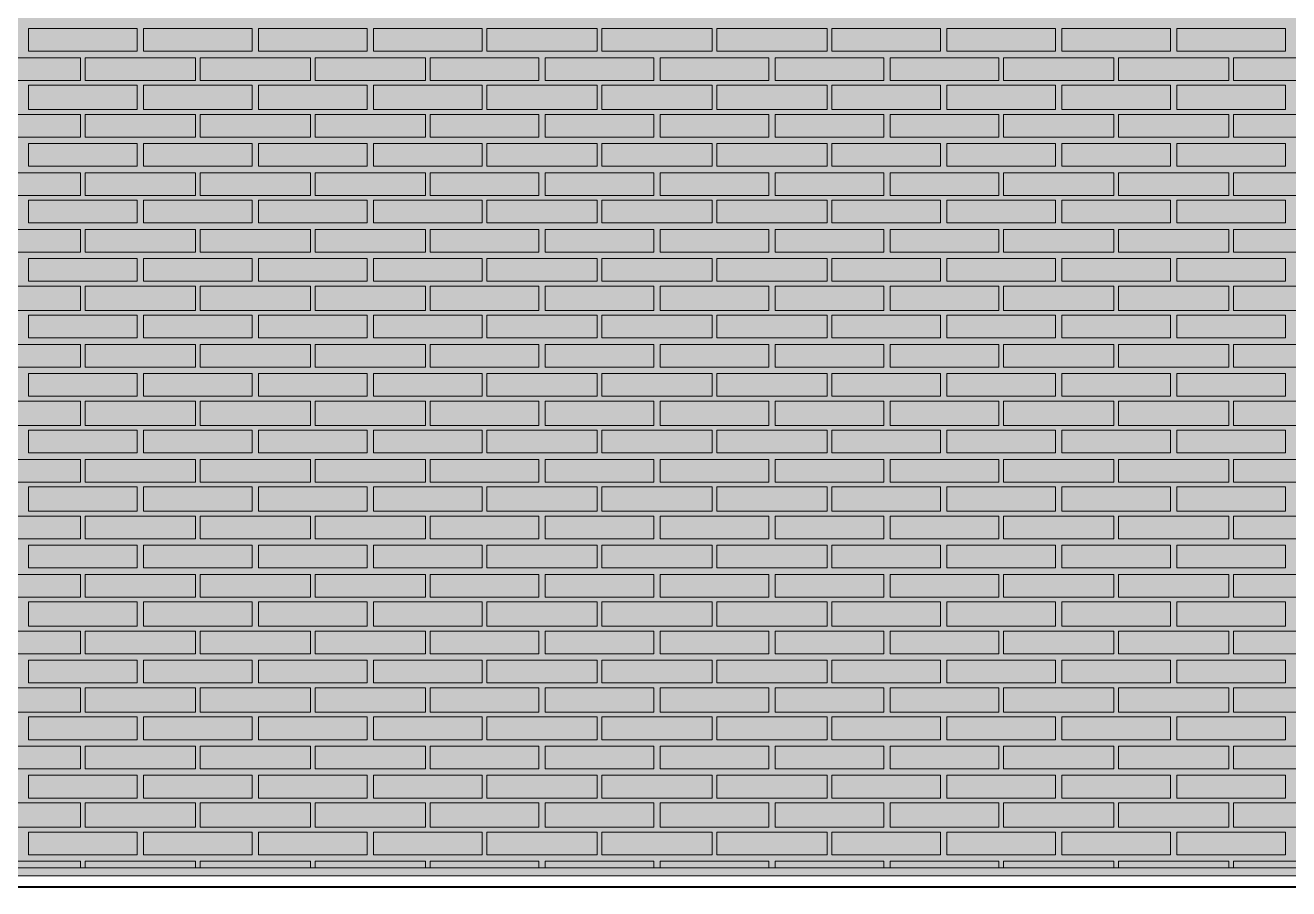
# Model space of a CAD drawing. Header units: millimetres. Extents: x -28928 to 100580, y -22867 to 36490.
# Drawn here: x 18008 to 21308, y -4768 to -2513 of the extents above; entities that cross this region are included whole.
import ezdxf

# ---------------------------------------------------------------- set-up
doc = ezdxf.new("R2010")
doc.units = ezdxf.units.MM
doc.layers.add('PDF _Геометрия', color=7, linetype='Continuous', true_color=0x8f8e8d)
doc.layers.add('PDF _Сплошная заливка', color=7, linetype='Continuous', true_color=0xffffff)

msp = doc.modelspace()

# ---------------------------------------------------------------- hatches: boundary and pattern name
at = {"layer": 'PDF _Сплошная заливка', "true_color": 0xdcd6cf, "transparency": 33554559}
msp.add_hatch(color=254, dxfattribs=at).paths.add_polyline_path([(29465.3, 1544.1), (29486.4, 1544.1), (29486.4, 9028.4), (4952.2, 9028.4), (4952.2, -4713.2), (29465.3, -4713.2)])
at = {"layer": 'PDF _Сплошная заливка', "true_color": 0xa48f7a, "transparency": 33554559}
h = msp.add_hatch(color=252, dxfattribs=at)
h.paths.add_polyline_path([(-7486.3, -4734.3), (-7486.3, -4713.2), (-9576.3, -4713.2), (-9576.3, -4734.3)])
h.paths.add_polyline_path([(-7168.9, -4713.2), (-7168.9, -4734.3), (45263, -4734.3), (45263, -4713.2)])

# ---------------------------------------------------------------- linework, layer by layer
at = {"layer": 'PDF _Геометрия', "color": 7, "lineweight": 9}
for points in [[(45263, -4713.2), (-7168.9, -4713.2), (4931.1, -4713.2), (-7168.9, -4713.2), (4931.1, -4713.2), (4931.1, 9028.4), (4931.1, -4764)], [(4952.2, -4764), (4952.2, 9028.4), (4952.2, -4713.2), (29465.3, -4713.2), (4952.2, -4713.2), (29465.3, -4713.2), (29465.3, 1531.4), (29465.3, -4764)], [(-7168.9, -4734.3), (45263, -4734.3), (45263, -4713.2), (29486.4, -4713.2), (29486.4, -5491.6), (29486.4, -5610.1)]]:
    msp.add_lwpolyline(points, dxfattribs=at)
at = {"layer": 'PDF _Геометрия', "lineweight": 9}
for points in [[(18300.3, -2521.6), (18300.3, -2580.9), (18016.8, -2580.9), (18016.8, -2521.6)], [(18600.7, -2521.6), (18600.7, -2580.9), (18317.2, -2580.9), (18317.2, -2521.6)], [(18901.1, -2521.6), (18901.1, -2580.9), (18617.6, -2580.9), (18617.6, -2521.6)], [(19201.4, -2521.6), (19201.4, -2580.9), (18918, -2580.9), (18918, -2521.6)], [(19501.8, -2521.6), (19501.8, -2580.9), (19214.1, -2580.9), (19214.1, -2521.6)], [(19802.2, -2521.6), (19802.2, -2580.9), (19514.5, -2580.9), (19514.5, -2521.6)], [(20102.6, -2521.6), (20102.6, -2580.9), (19814.9, -2580.9), (19814.9, -2521.6)], [(20398.7, -2521.6), (20398.7, -2580.9), (20115.3, -2580.9), (20115.3, -2521.6)], [(20699.1, -2521.6), (20699.1, -2580.9), (20415.7, -2580.9), (20415.7, -2521.6)], [(20999.5, -2521.6), (20999.5, -2580.9), (20716.1, -2580.9), (20716.1, -2521.6)], [(21299.9, -2521.6), (21299.9, -2580.9), (21016.4, -2580.9), (21016.4, -2521.6)], [(18152.2, -2657), (18008.4, -2657), (17868.7, -2657), (17868.7, -2597.8), (18008.4, -2597.8), (18152.2, -2597.8)], [(18452.6, -2657), (18308.7, -2657), (18164.9, -2657), (18164.9, -2597.8), (18308.7, -2597.8), (18452.6, -2597.8)], [(18753, -2657), (18609.1, -2657), (18465.3, -2657), (18465.3, -2597.8), (18609.1, -2597.8), (18753, -2597.8)], [(19053.4, -2657), (18909.5, -2657), (18765.7, -2657), (18765.7, -2597.8), (18909.5, -2597.8), (19053.4, -2597.8)], [(19349.5, -2657), (19209.9, -2657), (19066.1, -2657), (19066.1, -2597.8), (19209.9, -2597.8), (19349.5, -2597.8)], [(19649.9, -2657), (19510.3, -2657), (19366.4, -2657), (19366.4, -2597.8), (19510.3, -2597.8), (19649.9, -2597.8)], [(19950.3, -2657), (19806.4, -2657), (19666.8, -2657), (19666.8, -2597.8), (19806.4, -2597.8), (19950.3, -2597.8)], [(20250.7, -2657), (20106.8, -2657), (19967.2, -2657), (19967.2, -2597.8), (20106.8, -2597.8), (20250.7, -2597.8)], [(20551.1, -2657), (20407.2, -2657), (20267.6, -2657), (20267.6, -2597.8), (20407.2, -2597.8), (20551.1, -2597.8)], [(20851.4, -2657), (20707.6, -2657), (20563.7, -2657), (20563.7, -2597.8), (20707.6, -2597.8), (20851.4, -2597.8)], [(21151.8, -2657), (21008, -2657), (20864.1, -2657), (20864.1, -2597.8), (21008, -2597.8), (21151.8, -2597.8)], [(21448, -2657), (21308.4, -2657), (21164.5, -2657), (21164.5, -2597.8), (21308.4, -2597.8), (21448, -2597.8)], [(18300.3, -2669.7), (18300.3, -2733.2), (18016.8, -2733.2), (18016.8, -2669.7)], [(18600.7, -2669.7), (18600.7, -2733.2), (18317.2, -2733.2), (18317.2, -2669.7)], [(18901.1, -2669.7), (18901.1, -2733.2), (18617.6, -2733.2), (18617.6, -2669.7)], [(19201.4, -2669.7), (19201.4, -2733.2), (18918, -2733.2), (18918, -2669.7)], [(19501.8, -2669.7), (19501.8, -2733.2), (19214.1, -2733.2), (19214.1, -2669.7)], [(19802.2, -2669.7), (19802.2, -2733.2), (19514.5, -2733.2), (19514.5, -2669.7)], [(20102.6, -2669.7), (20102.6, -2733.2), (19814.9, -2733.2), (19814.9, -2669.7)], [(20398.7, -2669.7), (20398.7, -2733.2), (20115.3, -2733.2), (20115.3, -2669.7)], [(20699.1, -2669.7), (20699.1, -2733.2), (20415.7, -2733.2), (20415.7, -2669.7)], [(20999.5, -2669.7), (20999.5, -2733.2), (20716.1, -2733.2), (20716.1, -2669.7)], [(21299.9, -2669.7), (21299.9, -2733.2), (21016.4, -2733.2), (21016.4, -2669.7)], [(18152.2, -2805.1), (18008.4, -2805.1), (17868.7, -2805.1), (17868.7, -2745.9), (18008.4, -2745.9), (18152.2, -2745.9)], [(18452.6, -2805.1), (18308.7, -2805.1), (18164.9, -2805.1), (18164.9, -2745.9), (18308.7, -2745.9), (18452.6, -2745.9)], [(18753, -2805.1), (18609.1, -2805.1), (18465.3, -2805.1), (18465.3, -2745.9), (18609.1, -2745.9), (18753, -2745.9)], [(19053.4, -2805.1), (18909.5, -2805.1), (18765.7, -2805.1), (18765.7, -2745.9), (18909.5, -2745.9), (19053.4, -2745.9)], [(19349.5, -2805.1), (19209.9, -2805.1), (19066.1, -2805.1), (19066.1, -2745.9), (19209.9, -2745.9), (19349.5, -2745.9)], [(19649.9, -2805.1), (19510.3, -2805.1), (19366.4, -2805.1), (19366.4, -2745.9), (19510.3, -2745.9), (19649.9, -2745.9)], [(19950.3, -2805.1), (19806.4, -2805.1), (19666.8, -2805.1), (19666.8, -2745.9), (19806.4, -2745.9), (19950.3, -2745.9)], [(20250.7, -2805.1), (20106.8, -2805.1), (19967.2, -2805.1), (19967.2, -2745.9), (20106.8, -2745.9), (20250.7, -2745.9)], [(20551.1, -2805.1), (20407.2, -2805.1), (20267.6, -2805.1), (20267.6, -2745.9), (20407.2, -2745.9), (20551.1, -2745.9)], [(20851.4, -2805.1), (20707.6, -2805.1), (20563.7, -2805.1), (20563.7, -2745.9), (20707.6, -2745.9), (20851.4, -2745.9)], [(21151.8, -2805.1), (21008, -2805.1), (20864.1, -2805.1), (20864.1, -2745.9), (21008, -2745.9), (21151.8, -2745.9)], [(21448, -2805.1), (21308.4, -2805.1), (21164.5, -2805.1), (21164.5, -2745.9), (21308.4, -2745.9), (21448, -2745.9)], [(18300.3, -2822), (18300.3, -2881.3), (18016.8, -2881.3), (18016.8, -2822)], [(18600.7, -2822), (18600.7, -2881.3), (18317.2, -2881.3), (18317.2, -2822)], [(18901.1, -2822), (18901.1, -2881.3), (18617.6, -2881.3), (18617.6, -2822)], [(19201.4, -2822), (19201.4, -2881.3), (18918, -2881.3), (18918, -2822)], [(19501.8, -2822), (19501.8, -2881.3), (19214.1, -2881.3), (19214.1, -2822)], [(19802.2, -2822), (19802.2, -2881.3), (19514.5, -2881.3), (19514.5, -2822)], [(20102.6, -2822), (20102.6, -2881.3), (19814.9, -2881.3), (19814.9, -2822)], [(20398.7, -2822), (20398.7, -2881.3), (20115.3, -2881.3), (20115.3, -2822)], [(20699.1, -2822), (20699.1, -2881.3), (20415.7, -2881.3), (20415.7, -2822)], [(20999.5, -2822), (20999.5, -2881.3), (20716.1, -2881.3), (20716.1, -2822)], [(21299.9, -2822), (21299.9, -2881.3), (21016.4, -2881.3), (21016.4, -2822)], [(18152.2, -2957.4), (18008.4, -2957.4), (17868.7, -2957.4), (17868.7, -2898.2), (18008.4, -2898.2), (18152.2, -2898.2)], [(18452.6, -2957.4), (18308.7, -2957.4), (18164.9, -2957.4), (18164.9, -2898.2), (18308.7, -2898.2), (18452.6, -2898.2)], [(18753, -2957.4), (18609.1, -2957.4), (18465.3, -2957.4), (18465.3, -2898.2), (18609.1, -2898.2), (18753, -2898.2)], [(19053.4, -2957.4), (18909.5, -2957.4), (18765.7, -2957.4), (18765.7, -2898.2), (18909.5, -2898.2), (19053.4, -2898.2)], [(19349.5, -2957.4), (19209.9, -2957.4), (19066.1, -2957.4), (19066.1, -2898.2), (19209.9, -2898.2), (19349.5, -2898.2)], [(19649.9, -2957.4), (19510.3, -2957.4), (19366.4, -2957.4), (19366.4, -2898.2), (19510.3, -2898.2), (19649.9, -2898.2)], [(19950.3, -2957.4), (19806.4, -2957.4), (19666.8, -2957.4), (19666.8, -2898.2), (19806.4, -2898.2), (19950.3, -2898.2)], [(20250.7, -2957.4), (20106.8, -2957.4), (19967.2, -2957.4), (19967.2, -2898.2), (20106.8, -2898.2), (20250.7, -2898.2)], [(20551.1, -2957.4), (20407.2, -2957.4), (20267.6, -2957.4), (20267.6, -2898.2), (20407.2, -2898.2), (20551.1, -2898.2)], [(20851.4, -2957.4), (20707.6, -2957.4), (20563.7, -2957.4), (20563.7, -2898.2), (20707.6, -2898.2), (20851.4, -2898.2)], [(21151.8, -2957.4), (21008, -2957.4), (20864.1, -2957.4), (20864.1, -2898.2), (21008, -2898.2), (21151.8, -2898.2)], [(21448, -2957.4), (21308.4, -2957.4), (21164.5, -2957.4), (21164.5, -2898.2), (21308.4, -2898.2), (21448, -2898.2)], [(18300.3, -2970.1), (18300.3, -3029.3), (18016.8, -3029.3), (18016.8, -2970.1)], [(18600.7, -2970.1), (18600.7, -3029.3), (18317.2, -3029.3), (18317.2, -2970.1)], [(18901.1, -2970.1), (18901.1, -3029.3), (18617.6, -3029.3), (18617.6, -2970.1)], [(19201.4, -2970.1), (19201.4, -3029.3), (18918, -3029.3), (18918, -2970.1)], [(19501.8, -2970.1), (19501.8, -3029.3), (19214.1, -3029.3), (19214.1, -2970.1)], [(19802.2, -2970.1), (19802.2, -3029.3), (19514.5, -3029.3), (19514.5, -2970.1)], [(20102.6, -2970.1), (20102.6, -3029.3), (19814.9, -3029.3), (19814.9, -2970.1)], [(20398.7, -2970.1), (20398.7, -3029.3), (20115.3, -3029.3), (20115.3, -2970.1)], [(20699.1, -2970.1), (20699.1, -3029.3), (20415.7, -3029.3), (20415.7, -2970.1)], [(20999.5, -2970.1), (20999.5, -3029.3), (20716.1, -3029.3), (20716.1, -2970.1)], [(21299.9, -2970.1), (21299.9, -3029.3), (21016.4, -3029.3), (21016.4, -2970.1)], [(18152.2, -3105.5), (18008.4, -3105.5), (17868.7, -3105.5), (17868.7, -3046.3), (18008.4, -3046.3), (18152.2, -3046.3)], [(18452.6, -3105.5), (18308.7, -3105.5), (18164.9, -3105.5), (18164.9, -3046.3), (18308.7, -3046.3), (18452.6, -3046.3)], [(18753, -3105.5), (18609.1, -3105.5), (18465.3, -3105.5), (18465.3, -3046.3), (18609.1, -3046.3), (18753, -3046.3)], [(19053.4, -3105.5), (18909.5, -3105.5), (18765.7, -3105.5), (18765.7, -3046.3), (18909.5, -3046.3), (19053.4, -3046.3)], [(19349.5, -3105.5), (19209.9, -3105.5), (19066.1, -3105.5), (19066.1, -3046.3), (19209.9, -3046.3), (19349.5, -3046.3)], [(19649.9, -3105.5), (19510.3, -3105.5), (19366.4, -3105.5), (19366.4, -3046.3), (19510.3, -3046.3), (19649.9, -3046.3)], [(19950.3, -3105.5), (19806.4, -3105.5), (19666.8, -3105.5), (19666.8, -3046.3), (19806.4, -3046.3), (19950.3, -3046.3)], [(20250.7, -3105.5), (20106.8, -3105.5), (19967.2, -3105.5), (19967.2, -3046.3), (20106.8, -3046.3), (20250.7, -3046.3)], [(20551.1, -3105.5), (20407.2, -3105.5), (20267.6, -3105.5), (20267.6, -3046.3), (20407.2, -3046.3), (20551.1, -3046.3)], [(20851.4, -3105.5), (20707.6, -3105.5), (20563.7, -3105.5), (20563.7, -3046.3), (20707.6, -3046.3), (20851.4, -3046.3)], [(21151.8, -3105.5), (21008, -3105.5), (20864.1, -3105.5), (20864.1, -3046.3), (21008, -3046.3), (21151.8, -3046.3)], [(21448, -3105.5), (21308.4, -3105.5), (21164.5, -3105.5), (21164.5, -3046.3), (21308.4, -3046.3), (21448, -3046.3)], [(18300.3, -3122.4), (18300.3, -3181.6), (18016.8, -3181.6), (18016.8, -3122.4)], [(18600.7, -3122.4), (18600.7, -3181.6), (18317.2, -3181.6), (18317.2, -3122.4)], [(18901.1, -3122.4), (18901.1, -3181.6), (18617.6, -3181.6), (18617.6, -3122.4)], [(19201.4, -3122.4), (19201.4, -3181.6), (18918, -3181.6), (18918, -3122.4)], [(19501.8, -3122.4), (19501.8, -3181.6), (19214.1, -3181.6), (19214.1, -3122.4)], [(19802.2, -3122.4), (19802.2, -3181.6), (19514.5, -3181.6), (19514.5, -3122.4)], [(20102.6, -3122.4), (20102.6, -3181.6), (19814.9, -3181.6), (19814.9, -3122.4)], [(20398.7, -3122.4), (20398.7, -3181.6), (20115.3, -3181.6), (20115.3, -3122.4)], [(20699.1, -3122.4), (20699.1, -3181.6), (20415.7, -3181.6), (20415.7, -3122.4)], [(20999.5, -3122.4), (20999.5, -3181.6), (20716.1, -3181.6), (20716.1, -3122.4)], [(21299.9, -3122.4), (21299.9, -3181.6), (21016.4, -3181.6), (21016.4, -3122.4)], [(18152.2, -3257.8), (18008.4, -3257.8), (17868.7, -3257.8), (17868.7, -3194.3), (18008.4, -3194.3), (18152.2, -3194.3)], [(18452.6, -3257.8), (18308.7, -3257.8), (18164.9, -3257.8), (18164.9, -3194.3), (18308.7, -3194.3), (18452.6, -3194.3)], [(18753, -3257.8), (18609.1, -3257.8), (18465.3, -3257.8), (18465.3, -3194.3), (18609.1, -3194.3), (18753, -3194.3)], [(19053.4, -3257.8), (18909.5, -3257.8), (18765.7, -3257.8), (18765.7, -3194.3), (18909.5, -3194.3), (19053.4, -3194.3)], [(19349.5, -3257.8), (19209.9, -3257.8), (19066.1, -3257.8), (19066.1, -3194.3), (19209.9, -3194.3), (19349.5, -3194.3)], [(19649.9, -3257.8), (19510.3, -3257.8), (19366.4, -3257.8), (19366.4, -3194.3), (19510.3, -3194.3), (19649.9, -3194.3)], [(19950.3, -3257.8), (19806.4, -3257.8), (19666.8, -3257.8), (19666.8, -3194.3), (19806.4, -3194.3), (19950.3, -3194.3)], [(20250.7, -3257.8), (20106.8, -3257.8), (19967.2, -3257.8), (19967.2, -3194.3), (20106.8, -3194.3), (20250.7, -3194.3)], [(20551.1, -3257.8), (20407.2, -3257.8), (20267.6, -3257.8), (20267.6, -3194.3), (20407.2, -3194.3), (20551.1, -3194.3)], [(20851.4, -3257.8), (20707.6, -3257.8), (20563.7, -3257.8), (20563.7, -3194.3), (20707.6, -3194.3), (20851.4, -3194.3)], [(21151.8, -3257.8), (21008, -3257.8), (20864.1, -3257.8), (20864.1, -3194.3), (21008, -3194.3), (21151.8, -3194.3)], [(21448, -3257.8), (21308.4, -3257.8), (21164.5, -3257.8), (21164.5, -3194.3), (21308.4, -3194.3), (21448, -3194.3)], [(18300.3, -3270.5), (18300.3, -3329.7), (18016.8, -3329.7), (18016.8, -3270.5)], [(18600.7, -3270.5), (18600.7, -3329.7), (18317.2, -3329.7), (18317.2, -3270.5)], [(18901.1, -3270.5), (18901.1, -3329.7), (18617.6, -3329.7), (18617.6, -3270.5)], [(19201.4, -3270.5), (19201.4, -3329.7), (18918, -3329.7), (18918, -3270.5)], [(19501.8, -3270.5), (19501.8, -3329.7), (19214.1, -3329.7), (19214.1, -3270.5)], [(19802.2, -3270.5), (19802.2, -3329.7), (19514.5, -3329.7), (19514.5, -3270.5)], [(20102.6, -3270.5), (20102.6, -3329.7), (19814.9, -3329.7), (19814.9, -3270.5)], [(20398.7, -3270.5), (20398.7, -3329.7), (20115.3, -3329.7), (20115.3, -3270.5)], [(20699.1, -3270.5), (20699.1, -3329.7), (20415.7, -3329.7), (20415.7, -3270.5)], [(20999.5, -3270.5), (20999.5, -3329.7), (20716.1, -3329.7), (20716.1, -3270.5)], [(21299.9, -3270.5), (21299.9, -3329.7), (21016.4, -3329.7), (21016.4, -3270.5)], [(18152.2, -3405.9), (18008.4, -3405.9), (17868.7, -3405.9), (17868.7, -3346.6), (18008.4, -3346.6), (18152.2, -3346.6)], [(18452.6, -3405.9), (18308.7, -3405.9), (18164.9, -3405.9), (18164.9, -3346.6), (18308.7, -3346.6), (18452.6, -3346.6)], [(18753, -3405.9), (18609.1, -3405.9), (18465.3, -3405.9), (18465.3, -3346.6), (18609.1, -3346.6), (18753, -3346.6)], [(19053.4, -3405.9), (18909.5, -3405.9), (18765.7, -3405.9), (18765.7, -3346.6), (18909.5, -3346.6), (19053.4, -3346.6)], [(19349.5, -3405.9), (19209.9, -3405.9), (19066.1, -3405.9), (19066.1, -3346.6), (19209.9, -3346.6), (19349.5, -3346.6)], [(19649.9, -3405.9), (19510.3, -3405.9), (19366.4, -3405.9), (19366.4, -3346.6), (19510.3, -3346.6), (19649.9, -3346.6)], [(19950.3, -3405.9), (19806.4, -3405.9), (19666.8, -3405.9), (19666.8, -3346.6), (19806.4, -3346.6), (19950.3, -3346.6)], [(20250.7, -3405.9), (20106.8, -3405.9), (19967.2, -3405.9), (19967.2, -3346.6), (20106.8, -3346.6), (20250.7, -3346.6)], [(20551.1, -3405.9), (20407.2, -3405.9), (20267.6, -3405.9), (20267.6, -3346.6), (20407.2, -3346.6), (20551.1, -3346.6)], [(20851.4, -3405.9), (20707.6, -3405.9), (20563.7, -3405.9), (20563.7, -3346.6), (20707.6, -3346.6), (20851.4, -3346.6)], [(21151.8, -3405.9), (21008, -3405.9), (20864.1, -3405.9), (20864.1, -3346.6), (21008, -3346.6), (21151.8, -3346.6)], [(21448, -3405.9), (21308.4, -3405.9), (21164.5, -3405.9), (21164.5, -3346.6), (21308.4, -3346.6), (21448, -3346.6)], [(18300.3, -3422.8), (18300.3, -3482), (18016.8, -3482), (18016.8, -3422.8)], [(18600.7, -3422.8), (18600.7, -3482), (18317.2, -3482), (18317.2, -3422.8)], [(18901.1, -3422.8), (18901.1, -3482), (18617.6, -3482), (18617.6, -3422.8)], [(19201.4, -3422.8), (19201.4, -3482), (18918, -3482), (18918, -3422.8)], [(19501.8, -3422.8), (19501.8, -3482), (19214.1, -3482), (19214.1, -3422.8)], [(19802.2, -3422.8), (19802.2, -3482), (19514.5, -3482), (19514.5, -3422.8)], [(20102.6, -3422.8), (20102.6, -3482), (19814.9, -3482), (19814.9, -3422.8)], [(20398.7, -3422.8), (20398.7, -3482), (20115.3, -3482), (20115.3, -3422.8)], [(20699.1, -3422.8), (20699.1, -3482), (20415.7, -3482), (20415.7, -3422.8)], [(20999.5, -3422.8), (20999.5, -3482), (20716.1, -3482), (20716.1, -3422.8)], [(21299.9, -3422.8), (21299.9, -3482), (21016.4, -3482), (21016.4, -3422.8)], [(18152.2, -3558.2), (18008.4, -3558.2), (17868.7, -3558.2), (17868.7, -3494.7), (18008.4, -3494.7), (18152.2, -3494.7)], [(18452.6, -3558.2), (18308.7, -3558.2), (18164.9, -3558.2), (18164.9, -3494.7), (18308.7, -3494.7), (18452.6, -3494.7)], [(18753, -3558.2), (18609.1, -3558.2), (18465.3, -3558.2), (18465.3, -3494.7), (18609.1, -3494.7), (18753, -3494.7)], [(19053.4, -3558.2), (18909.5, -3558.2), (18765.7, -3558.2), (18765.7, -3494.7), (18909.5, -3494.7), (19053.4, -3494.7)], [(19349.5, -3558.2), (19209.9, -3558.2), (19066.1, -3558.2), (19066.1, -3494.7), (19209.9, -3494.7), (19349.5, -3494.7)], [(19649.9, -3558.2), (19510.3, -3558.2), (19366.4, -3558.2), (19366.4, -3494.7), (19510.3, -3494.7), (19649.9, -3494.7)], [(19950.3, -3558.2), (19806.4, -3558.2), (19666.8, -3558.2), (19666.8, -3494.7), (19806.4, -3494.7), (19950.3, -3494.7)], [(20250.7, -3558.2), (20106.8, -3558.2), (19967.2, -3558.2), (19967.2, -3494.7), (20106.8, -3494.7), (20250.7, -3494.7)], [(20551.1, -3558.2), (20407.2, -3558.2), (20267.6, -3558.2), (20267.6, -3494.7), (20407.2, -3494.7), (20551.1, -3494.7)], [(20851.4, -3558.2), (20707.6, -3558.2), (20563.7, -3558.2), (20563.7, -3494.7), (20707.6, -3494.7), (20851.4, -3494.7)], [(21151.8, -3558.2), (21008, -3558.2), (20864.1, -3558.2), (20864.1, -3494.7), (21008, -3494.7), (21151.8, -3494.7)], [(21448, -3558.2), (21308.4, -3558.2), (21164.5, -3558.2), (21164.5, -3494.7), (21308.4, -3494.7), (21448, -3494.7)], [(18300.3, -3570.9), (18300.3, -3630.1), (18016.8, -3630.1), (18016.8, -3570.9)], [(18600.7, -3570.9), (18600.7, -3630.1), (18317.2, -3630.1), (18317.2, -3570.9)], [(18901.1, -3570.9), (18901.1, -3630.1), (18617.6, -3630.1), (18617.6, -3570.9)], [(19201.4, -3570.9), (19201.4, -3630.1), (18918, -3630.1), (18918, -3570.9)], [(19501.8, -3570.9), (19501.8, -3630.1), (19214.1, -3630.1), (19214.1, -3570.9)], [(19802.2, -3570.9), (19802.2, -3630.1), (19514.5, -3630.1), (19514.5, -3570.9)], [(20102.6, -3570.9), (20102.6, -3630.1), (19814.9, -3630.1), (19814.9, -3570.9)], [(20398.7, -3570.9), (20398.7, -3630.1), (20115.3, -3630.1), (20115.3, -3570.9)], [(20699.1, -3570.9), (20699.1, -3630.1), (20415.7, -3630.1), (20415.7, -3570.9)], [(20999.5, -3570.9), (20999.5, -3630.1), (20716.1, -3630.1), (20716.1, -3570.9)], [(21299.9, -3570.9), (21299.9, -3630.1), (21016.4, -3630.1), (21016.4, -3570.9)], [(18152.2, -3706.3), (18008.4, -3706.3), (17868.7, -3706.3), (17868.7, -3647), (18008.4, -3647), (18152.2, -3647)], [(18452.6, -3706.3), (18308.7, -3706.3), (18164.9, -3706.3), (18164.9, -3647), (18308.7, -3647), (18452.6, -3647)], [(18753, -3706.3), (18609.1, -3706.3), (18465.3, -3706.3), (18465.3, -3647), (18609.1, -3647), (18753, -3647)], [(19053.4, -3706.3), (18909.5, -3706.3), (18765.7, -3706.3), (18765.7, -3647), (18909.5, -3647), (19053.4, -3647)], [(19349.5, -3706.3), (19209.9, -3706.3), (19066.1, -3706.3), (19066.1, -3647), (19209.9, -3647), (19349.5, -3647)], [(19649.9, -3706.3), (19510.3, -3706.3), (19366.4, -3706.3), (19366.4, -3647), (19510.3, -3647), (19649.9, -3647)], [(19950.3, -3706.3), (19806.4, -3706.3), (19666.8, -3706.3), (19666.8, -3647), (19806.4, -3647), (19950.3, -3647)], [(20250.7, -3706.3), (20106.8, -3706.3), (19967.2, -3706.3), (19967.2, -3647), (20106.8, -3647), (20250.7, -3647)], [(20551.1, -3706.3), (20407.2, -3706.3), (20267.6, -3706.3), (20267.6, -3647), (20407.2, -3647), (20551.1, -3647)], [(20851.4, -3706.3), (20707.6, -3706.3), (20563.7, -3706.3), (20563.7, -3647), (20707.6, -3647), (20851.4, -3647)], [(21151.8, -3706.3), (21008, -3706.3), (20864.1, -3706.3), (20864.1, -3647), (21008, -3647), (21151.8, -3647)], [(21448, -3706.3), (21308.4, -3706.3), (21164.5, -3706.3), (21164.5, -3647), (21308.4, -3647), (21448, -3647)], [(18300.3, -3719), (18300.3, -3782.4), (18016.8, -3782.4), (18016.8, -3719)], [(18600.7, -3719), (18600.7, -3782.4), (18317.2, -3782.4), (18317.2, -3719)], [(18901.1, -3719), (18901.1, -3782.4), (18617.6, -3782.4), (18617.6, -3719)], [(19201.4, -3719), (19201.4, -3782.4), (18918, -3782.4), (18918, -3719)], [(19501.8, -3719), (19501.8, -3782.4), (19214.1, -3782.4), (19214.1, -3719)], [(19802.2, -3719), (19802.2, -3782.4), (19514.5, -3782.4), (19514.5, -3719)], [(20102.6, -3719), (20102.6, -3782.4), (19814.9, -3782.4), (19814.9, -3719)], [(20398.7, -3719), (20398.7, -3782.4), (20115.3, -3782.4), (20115.3, -3719)], [(20699.1, -3719), (20699.1, -3782.4), (20415.7, -3782.4), (20415.7, -3719)], [(20999.5, -3719), (20999.5, -3782.4), (20716.1, -3782.4), (20716.1, -3719)], [(21299.9, -3719), (21299.9, -3782.4), (21016.4, -3782.4), (21016.4, -3719)], [(18152.2, -3854.3), (18008.4, -3854.3), (17868.7, -3854.3), (17868.7, -3795.1), (18008.4, -3795.1), (18152.2, -3795.1)], [(18452.6, -3854.3), (18308.7, -3854.3), (18164.9, -3854.3), (18164.9, -3795.1), (18308.7, -3795.1), (18452.6, -3795.1)], [(18753, -3854.3), (18609.1, -3854.3), (18465.3, -3854.3), (18465.3, -3795.1), (18609.1, -3795.1), (18753, -3795.1)], [(19053.4, -3854.3), (18909.5, -3854.3), (18765.7, -3854.3), (18765.7, -3795.1), (18909.5, -3795.1), (19053.4, -3795.1)], [(19349.5, -3854.3), (19209.9, -3854.3), (19066.1, -3854.3), (19066.1, -3795.1), (19209.9, -3795.1), (19349.5, -3795.1)], [(19649.9, -3854.3), (19510.3, -3854.3), (19366.4, -3854.3), (19366.4, -3795.1), (19510.3, -3795.1), (19649.9, -3795.1)], [(19950.3, -3854.3), (19806.4, -3854.3), (19666.8, -3854.3), (19666.8, -3795.1), (19806.4, -3795.1), (19950.3, -3795.1)], [(20250.7, -3854.3), (20106.8, -3854.3), (19967.2, -3854.3), (19967.2, -3795.1), (20106.8, -3795.1), (20250.7, -3795.1)], [(20551.1, -3854.3), (20407.2, -3854.3), (20267.6, -3854.3), (20267.6, -3795.1), (20407.2, -3795.1), (20551.1, -3795.1)], [(20851.4, -3854.3), (20707.6, -3854.3), (20563.7, -3854.3), (20563.7, -3795.1), (20707.6, -3795.1), (20851.4, -3795.1)], [(21151.8, -3854.3), (21008, -3854.3), (20864.1, -3854.3), (20864.1, -3795.1), (21008, -3795.1), (21151.8, -3795.1)], [(21448, -3854.3), (21308.4, -3854.3), (21164.5, -3854.3), (21164.5, -3795.1), (21308.4, -3795.1), (21448, -3795.1)], [(18300.3, -3871.3), (18300.3, -3930.5), (18016.8, -3930.5), (18016.8, -3871.3)], [(18600.7, -3871.3), (18600.7, -3930.5), (18317.2, -3930.5), (18317.2, -3871.3)], [(18901.1, -3871.3), (18901.1, -3930.5), (18617.6, -3930.5), (18617.6, -3871.3)], [(19201.4, -3871.3), (19201.4, -3930.5), (18918, -3930.5), (18918, -3871.3)], [(19501.8, -3871.3), (19501.8, -3930.5), (19214.1, -3930.5), (19214.1, -3871.3)], [(19802.2, -3871.3), (19802.2, -3930.5), (19514.5, -3930.5), (19514.5, -3871.3)], [(20102.6, -3871.3), (20102.6, -3930.5), (19814.9, -3930.5), (19814.9, -3871.3)], [(20398.7, -3871.3), (20398.7, -3930.5), (20115.3, -3930.5), (20115.3, -3871.3)], [(20699.1, -3871.3), (20699.1, -3930.5), (20415.7, -3930.5), (20415.7, -3871.3)], [(20999.5, -3871.3), (20999.5, -3930.5), (20716.1, -3930.5), (20716.1, -3871.3)], [(21299.9, -3871.3), (21299.9, -3930.5), (21016.4, -3930.5), (21016.4, -3871.3)], [(18152.2, -4006.6), (18008.4, -4006.6), (17868.7, -4006.6), (17868.7, -3947.4), (18008.4, -3947.4), (18152.2, -3947.4)], [(18452.6, -4006.6), (18308.7, -4006.6), (18164.9, -4006.6), (18164.9, -3947.4), (18308.7, -3947.4), (18452.6, -3947.4)], [(18753, -4006.6), (18609.1, -4006.6), (18465.3, -4006.6), (18465.3, -3947.4), (18609.1, -3947.4), (18753, -3947.4)], [(19053.4, -4006.6), (18909.5, -4006.6), (18765.7, -4006.6), (18765.7, -3947.4), (18909.5, -3947.4), (19053.4, -3947.4)], [(19349.5, -4006.6), (19209.9, -4006.6), (19066.1, -4006.6), (19066.1, -3947.4), (19209.9, -3947.4), (19349.5, -3947.4)], [(19649.9, -4006.6), (19510.3, -4006.6), (19366.4, -4006.6), (19366.4, -3947.4), (19510.3, -3947.4), (19649.9, -3947.4)], [(19950.3, -4006.6), (19806.4, -4006.6), (19666.8, -4006.6), (19666.8, -3947.4), (19806.4, -3947.4), (19950.3, -3947.4)], [(20250.7, -4006.6), (20106.8, -4006.6), (19967.2, -4006.6), (19967.2, -3947.4), (20106.8, -3947.4), (20250.7, -3947.4)], [(20551.1, -4006.6), (20407.2, -4006.6), (20267.6, -4006.6), (20267.6, -3947.4), (20407.2, -3947.4), (20551.1, -3947.4)], [(20851.4, -4006.6), (20707.6, -4006.6), (20563.7, -4006.6), (20563.7, -3947.4), (20707.6, -3947.4), (20851.4, -3947.4)], [(21151.8, -4006.6), (21008, -4006.6), (20864.1, -4006.6), (20864.1, -3947.4), (21008, -3947.4), (21151.8, -3947.4)], [(21448, -4006.6), (21308.4, -4006.6), (21164.5, -4006.6), (21164.5, -3947.4), (21308.4, -3947.4), (21448, -3947.4)], [(18300.3, -4019.3), (18300.3, -4082.8), (18016.8, -4082.8), (18016.8, -4019.3)], [(18600.7, -4019.3), (18600.7, -4082.8), (18317.2, -4082.8), (18317.2, -4019.3)], [(18901.1, -4019.3), (18901.1, -4082.8), (18617.6, -4082.8), (18617.6, -4019.3)], [(19201.4, -4019.3), (19201.4, -4082.8), (18918, -4082.8), (18918, -4019.3)], [(19501.8, -4019.3), (19501.8, -4082.8), (19214.1, -4082.8), (19214.1, -4019.3)], [(19802.2, -4019.3), (19802.2, -4082.8), (19514.5, -4082.8), (19514.5, -4019.3)], [(20102.6, -4019.3), (20102.6, -4082.8), (19814.9, -4082.8), (19814.9, -4019.3)], [(20398.7, -4019.3), (20398.7, -4082.8), (20115.3, -4082.8), (20115.3, -4019.3)], [(20699.1, -4019.3), (20699.1, -4082.8), (20415.7, -4082.8), (20415.7, -4019.3)], [(20999.5, -4019.3), (20999.5, -4082.8), (20716.1, -4082.8), (20716.1, -4019.3)], [(21299.9, -4019.3), (21299.9, -4082.8), (21016.4, -4082.8), (21016.4, -4019.3)], [(18152.2, -4154.7), (18008.4, -4154.7), (17868.7, -4154.7), (17868.7, -4095.5), (18008.4, -4095.5), (18152.2, -4095.5)], [(18452.6, -4154.7), (18308.7, -4154.7), (18164.9, -4154.7), (18164.9, -4095.5), (18308.7, -4095.5), (18452.6, -4095.5)], [(18753, -4154.7), (18609.1, -4154.7), (18465.3, -4154.7), (18465.3, -4095.5), (18609.1, -4095.5), (18753, -4095.5)], [(19053.4, -4154.7), (18909.5, -4154.7), (18765.7, -4154.7), (18765.7, -4095.5), (18909.5, -4095.5), (19053.4, -4095.5)], [(19349.5, -4154.7), (19209.9, -4154.7), (19066.1, -4154.7), (19066.1, -4095.5), (19209.9, -4095.5), (19349.5, -4095.5)], [(19649.9, -4154.7), (19510.3, -4154.7), (19366.4, -4154.7), (19366.4, -4095.5), (19510.3, -4095.5), (19649.9, -4095.5)], [(19950.3, -4154.7), (19806.4, -4154.7), (19666.8, -4154.7), (19666.8, -4095.5), (19806.4, -4095.5), (19950.3, -4095.5)], [(20250.7, -4154.7), (20106.8, -4154.7), (19967.2, -4154.7), (19967.2, -4095.5), (20106.8, -4095.5), (20250.7, -4095.5)], [(20551.1, -4154.7), (20407.2, -4154.7), (20267.6, -4154.7), (20267.6, -4095.5), (20407.2, -4095.5), (20551.1, -4095.5)], [(20851.4, -4154.7), (20707.6, -4154.7), (20563.7, -4154.7), (20563.7, -4095.5), (20707.6, -4095.5), (20851.4, -4095.5)], [(21151.8, -4154.7), (21008, -4154.7), (20864.1, -4154.7), (20864.1, -4095.5), (21008, -4095.5), (21151.8, -4095.5)], [(21448, -4154.7), (21308.4, -4154.7), (21164.5, -4154.7), (21164.5, -4095.5), (21308.4, -4095.5), (21448, -4095.5)], [(18300.3, -4171.6), (18300.3, -4230.9), (18016.8, -4230.9), (18016.8, -4171.6)], [(18600.7, -4171.6), (18600.7, -4230.9), (18317.2, -4230.9), (18317.2, -4171.6)], [(18901.1, -4171.6), (18901.1, -4230.9), (18617.6, -4230.9), (18617.6, -4171.6)], [(19201.4, -4171.6), (19201.4, -4230.9), (18918, -4230.9), (18918, -4171.6)], [(19501.8, -4171.6), (19501.8, -4230.9), (19214.1, -4230.9), (19214.1, -4171.6)], [(19802.2, -4171.6), (19802.2, -4230.9), (19514.5, -4230.9), (19514.5, -4171.6)], [(20102.6, -4171.6), (20102.6, -4230.9), (19814.9, -4230.9), (19814.9, -4171.6)], [(20398.7, -4171.6), (20398.7, -4230.9), (20115.3, -4230.9), (20115.3, -4171.6)], [(20699.1, -4171.6), (20699.1, -4230.9), (20415.7, -4230.9), (20415.7, -4171.6)], [(20999.5, -4171.6), (20999.5, -4230.9), (20716.1, -4230.9), (20716.1, -4171.6)], [(21299.9, -4171.6), (21299.9, -4230.9), (21016.4, -4230.9), (21016.4, -4171.6)], [(18152.2, -4307), (18008.4, -4307), (17868.7, -4307), (17868.7, -4243.6), (18008.4, -4243.6), (18152.2, -4243.6)], [(18452.6, -4307), (18308.7, -4307), (18164.9, -4307), (18164.9, -4243.6), (18308.7, -4243.6), (18452.6, -4243.6)], [(18753, -4307), (18609.1, -4307), (18465.3, -4307), (18465.3, -4243.6), (18609.1, -4243.6), (18753, -4243.6)], [(19053.4, -4307), (18909.5, -4307), (18765.7, -4307), (18765.7, -4243.6), (18909.5, -4243.6), (19053.4, -4243.6)], [(19349.5, -4307), (19209.9, -4307), (19066.1, -4307), (19066.1, -4243.6), (19209.9, -4243.6), (19349.5, -4243.6)], [(19649.9, -4307), (19510.3, -4307), (19366.4, -4307), (19366.4, -4243.6), (19510.3, -4243.6), (19649.9, -4243.6)], [(19950.3, -4307), (19806.4, -4307), (19666.8, -4307), (19666.8, -4243.6), (19806.4, -4243.6), (19950.3, -4243.6)], [(20250.7, -4307), (20106.8, -4307), (19967.2, -4307), (19967.2, -4243.6), (20106.8, -4243.6), (20250.7, -4243.6)], [(20551.1, -4307), (20407.2, -4307), (20267.6, -4307), (20267.6, -4243.6), (20407.2, -4243.6), (20551.1, -4243.6)], [(20851.4, -4307), (20707.6, -4307), (20563.7, -4307), (20563.7, -4243.6), (20707.6, -4243.6), (20851.4, -4243.6)], [(21151.8, -4307), (21008, -4307), (20864.1, -4307), (20864.1, -4243.6), (21008, -4243.6), (21151.8, -4243.6)], [(21448, -4307), (21308.4, -4307), (21164.5, -4307), (21164.5, -4243.6), (21308.4, -4243.6), (21448, -4243.6)], [(18300.3, -4319.7), (18300.3, -4379), (18016.8, -4379), (18016.8, -4319.7)], [(18600.7, -4319.7), (18600.7, -4379), (18317.2, -4379), (18317.2, -4319.7)], [(18901.1, -4319.7), (18901.1, -4379), (18617.6, -4379), (18617.6, -4319.7)], [(19201.4, -4319.7), (19201.4, -4379), (18918, -4379), (18918, -4319.7)], [(19501.8, -4319.7), (19501.8, -4379), (19214.1, -4379), (19214.1, -4319.7)], [(19802.2, -4319.7), (19802.2, -4379), (19514.5, -4379), (19514.5, -4319.7)], [(20102.6, -4319.7), (20102.6, -4379), (19814.9, -4379), (19814.9, -4319.7)], [(20398.7, -4319.7), (20398.7, -4379), (20115.3, -4379), (20115.3, -4319.7)], [(20699.1, -4319.7), (20699.1, -4379), (20415.7, -4379), (20415.7, -4319.7)], [(20999.5, -4319.7), (20999.5, -4379), (20716.1, -4379), (20716.1, -4319.7)], [(21299.9, -4319.7), (21299.9, -4379), (21016.4, -4379), (21016.4, -4319.7)], [(18152.2, -4455.1), (18008.4, -4455.1), (17868.7, -4455.1), (17868.7, -4395.9), (18008.4, -4395.9), (18152.2, -4395.9)], [(18452.6, -4455.1), (18308.7, -4455.1), (18164.9, -4455.1), (18164.9, -4395.9), (18308.7, -4395.9), (18452.6, -4395.9)], [(18753, -4455.1), (18609.1, -4455.1), (18465.3, -4455.1), (18465.3, -4395.9), (18609.1, -4395.9), (18753, -4395.9)], [(19053.4, -4455.1), (18909.5, -4455.1), (18765.7, -4455.1), (18765.7, -4395.9), (18909.5, -4395.9), (19053.4, -4395.9)], [(19349.5, -4455.1), (19209.9, -4455.1), (19066.1, -4455.1), (19066.1, -4395.9), (19209.9, -4395.9), (19349.5, -4395.9)], [(19649.9, -4455.1), (19510.3, -4455.1), (19366.4, -4455.1), (19366.4, -4395.9), (19510.3, -4395.9), (19649.9, -4395.9)], [(19950.3, -4455.1), (19806.4, -4455.1), (19666.8, -4455.1), (19666.8, -4395.9), (19806.4, -4395.9), (19950.3, -4395.9)], [(20250.7, -4455.1), (20106.8, -4455.1), (19967.2, -4455.1), (19967.2, -4395.9), (20106.8, -4395.9), (20250.7, -4395.9)], [(20551.1, -4455.1), (20407.2, -4455.1), (20267.6, -4455.1), (20267.6, -4395.9), (20407.2, -4395.9), (20551.1, -4395.9)], [(20851.4, -4455.1), (20707.6, -4455.1), (20563.7, -4455.1), (20563.7, -4395.9), (20707.6, -4395.9), (20851.4, -4395.9)], [(21151.8, -4455.1), (21008, -4455.1), (20864.1, -4455.1), (20864.1, -4395.9), (21008, -4395.9), (21151.8, -4395.9)], [(21448, -4455.1), (21308.4, -4455.1), (21164.5, -4455.1), (21164.5, -4395.9), (21308.4, -4395.9), (21448, -4395.9)], [(18300.3, -4472), (18300.3, -4531.3), (18016.8, -4531.3), (18016.8, -4472)], [(18600.7, -4472), (18600.7, -4531.3), (18317.2, -4531.3), (18317.2, -4472)], [(18901.1, -4472), (18901.1, -4531.3), (18617.6, -4531.3), (18617.6, -4472)], [(19201.4, -4472), (19201.4, -4531.3), (18918, -4531.3), (18918, -4472)], [(19501.8, -4472), (19501.8, -4531.3), (19214.1, -4531.3), (19214.1, -4472)], [(19802.2, -4472), (19802.2, -4531.3), (19514.5, -4531.3), (19514.5, -4472)], [(20102.6, -4472), (20102.6, -4531.3), (19814.9, -4531.3), (19814.9, -4472)], [(20398.7, -4472), (20398.7, -4531.3), (20115.3, -4531.3), (20115.3, -4472)], [(20699.1, -4472), (20699.1, -4531.3), (20415.7, -4531.3), (20415.7, -4472)], [(20999.5, -4472), (20999.5, -4531.3), (20716.1, -4531.3), (20716.1, -4472)], [(21299.9, -4472), (21299.9, -4531.3), (21016.4, -4531.3), (21016.4, -4472)], [(18152.2, -4607.4), (18008.4, -4607.4), (17868.7, -4607.4), (17868.7, -4544), (18008.4, -4544), (18152.2, -4544)], [(18452.6, -4607.4), (18308.7, -4607.4), (18164.9, -4607.4), (18164.9, -4544), (18308.7, -4544), (18452.6, -4544)], [(18753, -4607.4), (18609.1, -4607.4), (18465.3, -4607.4), (18465.3, -4544), (18609.1, -4544), (18753, -4544)], [(19053.4, -4607.4), (18909.5, -4607.4), (18765.7, -4607.4), (18765.7, -4544), (18909.5, -4544), (19053.4, -4544)], [(19349.5, -4607.4), (19209.9, -4607.4), (19066.1, -4607.4), (19066.1, -4544), (19209.9, -4544), (19349.5, -4544)], [(19649.9, -4607.4), (19510.3, -4607.4), (19366.4, -4607.4), (19366.4, -4544), (19510.3, -4544), (19649.9, -4544)], [(19950.3, -4607.4), (19806.4, -4607.4), (19666.8, -4607.4), (19666.8, -4544), (19806.4, -4544), (19950.3, -4544)], [(20250.7, -4607.4), (20106.8, -4607.4), (19967.2, -4607.4), (19967.2, -4544), (20106.8, -4544), (20250.7, -4544)], [(20551.1, -4607.4), (20407.2, -4607.4), (20267.6, -4607.4), (20267.6, -4544), (20407.2, -4544), (20551.1, -4544)], [(20851.4, -4607.4), (20707.6, -4607.4), (20563.7, -4607.4), (20563.7, -4544), (20707.6, -4544), (20851.4, -4544)], [(21151.8, -4607.4), (21008, -4607.4), (20864.1, -4607.4), (20864.1, -4544), (21008, -4544), (21151.8, -4544)], [(21448, -4607.4), (21308.4, -4607.4), (21164.5, -4607.4), (21164.5, -4544), (21308.4, -4544), (21448, -4544)], [(18300.3, -4620.1), (18300.3, -4679.3), (18016.8, -4679.3), (18016.8, -4620.1)], [(18600.7, -4620.1), (18600.7, -4679.3), (18317.2, -4679.3), (18317.2, -4620.1)], [(18901.1, -4620.1), (18901.1, -4679.3), (18617.6, -4679.3), (18617.6, -4620.1)], [(19201.4, -4620.1), (19201.4, -4679.3), (18918, -4679.3), (18918, -4620.1)], [(19501.8, -4620.1), (19501.8, -4679.3), (19214.1, -4679.3), (19214.1, -4620.1)], [(19802.2, -4620.1), (19802.2, -4679.3), (19514.5, -4679.3), (19514.5, -4620.1)], [(20102.6, -4620.1), (20102.6, -4679.3), (19814.9, -4679.3), (19814.9, -4620.1)], [(20398.7, -4620.1), (20398.7, -4679.3), (20115.3, -4679.3), (20115.3, -4620.1)], [(20699.1, -4620.1), (20699.1, -4679.3), (20415.7, -4679.3), (20415.7, -4620.1)], [(20999.5, -4620.1), (20999.5, -4679.3), (20716.1, -4679.3), (20716.1, -4620.1)], [(21299.9, -4620.1), (21299.9, -4679.3), (21016.4, -4679.3), (21016.4, -4620.1)]]:
    msp.add_lwpolyline(points, close=True, dxfattribs=at)
for points in [[(17868.7, -4713.2), (17868.7, -4696.3), (18008.4, -4696.3), (18152.2, -4696.3), (18152.2, -4713.2)], [(18164.9, -4713.2), (18164.9, -4696.3), (18308.7, -4696.3), (18452.6, -4696.3), (18452.6, -4713.2)], [(18465.3, -4713.2), (18465.3, -4696.3), (18609.1, -4696.3), (18753, -4696.3), (18753, -4713.2)], [(18765.7, -4713.2), (18765.7, -4696.3), (18909.5, -4696.3), (19053.4, -4696.3), (19053.4, -4713.2)], [(19066.1, -4713.2), (19066.1, -4696.3), (19209.9, -4696.3), (19349.5, -4696.3), (19349.5, -4713.2)], [(19366.4, -4713.2), (19366.4, -4696.3), (19510.3, -4696.3), (19649.9, -4696.3), (19649.9, -4713.2)], [(19666.8, -4713.2), (19666.8, -4696.3), (19806.4, -4696.3), (19950.3, -4696.3), (19950.3, -4713.2)], [(19967.2, -4713.2), (19967.2, -4696.3), (20106.8, -4696.3), (20250.7, -4696.3), (20250.7, -4713.2)], [(20267.6, -4713.2), (20267.6, -4696.3), (20407.2, -4696.3), (20551.1, -4696.3), (20551.1, -4713.2)], [(20563.7, -4713.2), (20563.7, -4696.3), (20707.6, -4696.3), (20851.4, -4696.3), (20851.4, -4713.2)], [(20864.1, -4713.2), (20864.1, -4696.3), (21008, -4696.3), (21151.8, -4696.3), (21151.8, -4713.2)], [(21164.5, -4713.2), (21164.5, -4696.3), (21308.4, -4696.3), (21448, -4696.3), (21448, -4713.2)]]:
    msp.add_lwpolyline(points, dxfattribs=at)
at = {"layer": 'PDF _Геометрия', "color": 7, "lineweight": 40}
msp.add_lwpolyline([(82954.9, -4764), (-22513.9, -4764)], dxfattribs=at)

doc.saveas('drawing.dxf')
